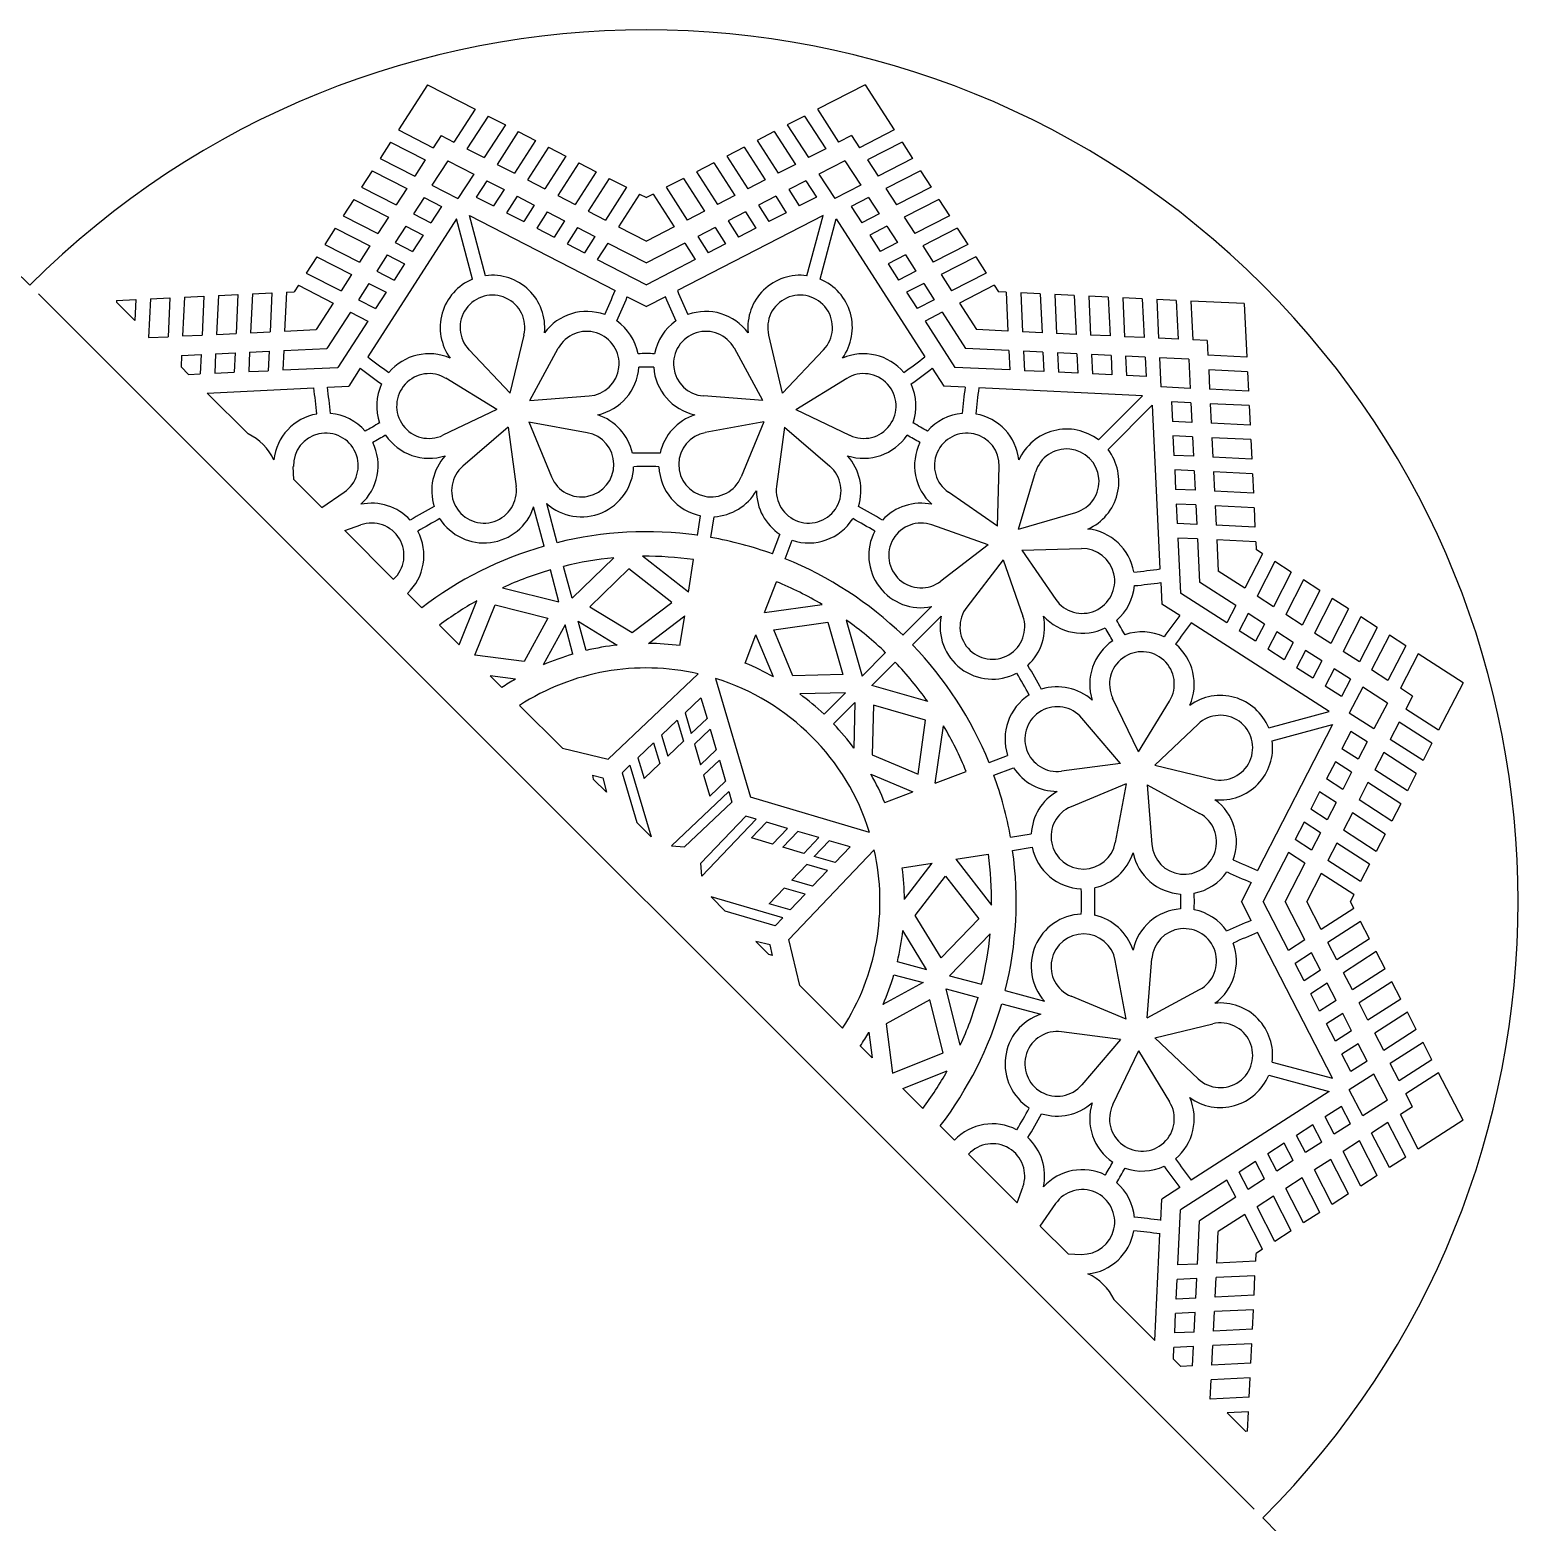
# Model space of a CAD drawing. Extents: x 59 to 302, y -3 to 240.
# Drawn here: x 180.5 to 301.7, y 117.9 to 239.6 of the extents above; entities that cross this region are included whole.
import ezdxf

# ---------------------------------------------------------------- set-up
doc = ezdxf.new("R2010")
doc.units = 0
doc.layers.get('0').update_dxf_attribs({"linetype": 'CONTINUOUS'})

msp = doc.modelspace()

# ---------------------------------------------------------------- linework, layer by layer
for p, q in [((212.86, 235.08), (210.5, 231.41)), ((212.86, 235.08), (216.74, 233.09)), ((248.54, 235.08), (244.66, 233.09)), ((248.54, 235.08), (250.89, 231.41)), ((216.74, 233.09), (215.02, 230.42)), ((217.8, 232.54), (216.08, 229.87)), ((217.8, 232.54), (219.21, 231.81)), ((243.6, 232.54), (242.19, 231.81)), ((243.6, 232.54), (245.32, 229.87)), ((244.66, 233.09), (246.37, 230.42)), ((210.5, 231.41), (213.32, 229.96)), ((219.21, 231.81), (217.49, 229.15)), ((220.26, 231.27), (218.55, 228.6)), ((220.26, 231.27), (221.67, 230.54)), ((241.13, 231.27), (239.72, 230.54)), ((241.13, 231.27), (242.85, 228.6)), ((242.19, 231.81), (243.91, 229.15)), ((250.89, 231.41), (248.07, 229.96)), ((209.86, 230.41), (209, 229.08)), ((209.86, 230.41), (212.68, 228.96)), ((213.97, 230.96), (213.32, 229.96)), ((213.97, 230.96), (215.02, 230.42)), ((221.67, 230.54), (219.96, 227.87)), ((222.73, 230), (221.02, 227.33)), ((222.73, 230), (224.14, 229.27)), ((238.66, 230), (237.25, 229.27)), ((238.66, 230), (240.38, 227.33)), ((239.72, 230.54), (241.44, 227.87)), ((247.43, 230.96), (246.37, 230.42)), ((247.43, 230.96), (248.07, 229.96)), ((251.54, 230.41), (248.72, 228.96)), ((251.54, 230.41), (252.4, 229.08)), ((209, 229.08), (211.82, 227.63)), ((212.68, 228.96), (211.82, 227.63)), ((214.52, 228.9), (213.23, 226.9)), ((214.52, 228.9), (216.63, 227.81)), ((216.08, 229.87), (217.49, 229.15)), ((224.14, 229.27), (222.43, 226.6)), ((225.2, 228.73), (223.48, 226.06)), ((225.2, 228.73), (226.61, 228)), ((236.2, 228.73), (234.79, 228)), ((236.2, 228.73), (237.91, 226.06)), ((237.25, 229.27), (238.97, 226.6)), ((245.32, 229.87), (243.91, 229.15)), ((246.88, 228.9), (244.76, 227.81)), ((246.88, 228.9), (248.17, 226.9)), ((248.72, 228.96), (249.58, 227.63)), ((252.4, 229.08), (249.58, 227.63)), ((208.36, 228.08), (207.5, 226.74)), ((208.36, 228.08), (211.18, 226.63)), ((216.63, 227.81), (215.35, 225.81)), ((218.55, 228.6), (219.96, 227.87)), ((226.61, 228), (224.89, 225.33)), ((234.79, 228), (236.5, 225.33)), ((242.85, 228.6), (241.44, 227.87)), ((244.76, 227.81), (246.05, 225.81)), ((253.04, 228.08), (250.22, 226.63)), ((253.04, 228.08), (253.9, 226.74)), ((207.5, 226.74), (210.32, 225.29)), ((211.18, 226.63), (210.32, 225.29)), ((213.23, 226.9), (215.35, 225.81)), ((217.69, 227.27), (216.83, 225.93)), ((217.69, 227.27), (219.1, 226.54)), ((219.1, 226.54), (218.24, 225.21)), ((221.02, 227.33), (222.43, 226.6)), ((227.67, 227.46), (225.95, 224.79)), ((229.08, 226.73), (227.36, 224.06)), ((227.67, 227.46), (229.08, 226.73)), ((233.73, 227.46), (232.32, 226.73)), ((232.32, 226.73), (234.04, 224.06)), ((233.73, 227.46), (235.45, 224.79)), ((240.38, 227.33), (238.97, 226.6)), ((243.71, 227.27), (242.3, 226.54)), ((242.3, 226.54), (243.15, 225.21)), ((243.71, 227.27), (244.56, 225.93)), ((248.17, 226.9), (246.05, 225.81)), ((250.22, 226.63), (251.08, 225.29)), ((253.9, 226.74), (251.08, 225.29)), ((206.86, 225.74), (206, 224.41)), ((206.86, 225.74), (209.68, 224.29)), ((212.59, 225.9), (211.73, 224.57)), ((212.59, 225.9), (214, 225.17)), ((214, 225.17), (213.14, 223.84)), ((216.83, 225.93), (218.24, 225.21)), ((220.16, 226), (219.3, 224.66)), ((220.16, 226), (221.57, 225.27)), ((221.57, 225.27), (220.71, 223.94)), ((223.48, 226.06), (224.89, 225.33)), ((230.13, 226.18), (228.42, 223.52)), ((230.13, 226.18), (230.7, 225.89)), ((231.26, 226.18), (230.7, 225.89)), ((231.26, 226.18), (232.98, 223.52)), ((237.91, 226.06), (236.5, 225.33)), ((241.24, 226), (239.83, 225.27)), ((239.83, 225.27), (240.69, 223.94)), ((241.24, 226), (242.1, 224.66)), ((244.56, 225.93), (243.15, 225.21)), ((248.81, 225.9), (247.4, 225.17)), ((247.4, 225.17), (248.26, 223.84)), ((248.81, 225.9), (249.67, 224.57)), ((254.54, 225.74), (251.72, 224.29)), ((254.54, 225.74), (255.4, 224.41)), ((206, 224.41), (208.82, 222.96)), ((215.22, 224.15), (207.99, 212.92)), ((209.68, 224.29), (208.82, 222.96)), ((211.73, 224.57), (213.14, 223.84)), ((216.54, 219.24), (215.22, 224.15)), ((217.6, 219.52), (216.29, 224.44)), ((216.29, 224.44), (228.16, 218.32)), ((219.3, 224.66), (220.71, 223.94)), ((222.63, 224.72), (221.77, 223.39)), ((222.63, 224.72), (224.04, 224)), ((224.04, 224), (223.18, 222.66)), ((225.95, 224.79), (227.36, 224.06)), ((245.11, 224.44), (233.24, 218.32)), ((235.45, 224.79), (234.04, 224.06)), ((238.77, 224.72), (237.36, 224)), ((237.36, 224), (238.22, 222.66)), ((238.77, 224.72), (239.63, 223.39)), ((242.1, 224.66), (240.69, 223.94)), ((243.79, 219.52), (245.11, 224.44)), ((244.86, 219.24), (246.18, 224.15)), ((246.18, 224.15), (253.4, 212.92)), ((249.67, 224.57), (248.26, 223.84)), ((251.72, 224.29), (252.58, 222.96)), ((255.4, 224.41), (252.58, 222.96)), ((205.35, 223.41), (204.5, 222.08)), ((205.35, 223.41), (208.17, 221.96)), ((211.09, 223.56), (210.23, 222.23)), ((211.09, 223.56), (212.5, 222.84)), ((212.5, 222.84), (211.64, 221.5)), ((221.77, 223.39), (223.18, 222.66)), ((225.09, 223.45), (224.24, 222.12)), ((225.09, 223.45), (226.5, 222.73)), ((226.5, 222.73), (225.65, 221.39)), ((228.42, 223.52), (230.7, 222.34)), ((232.98, 223.52), (230.7, 222.34)), ((236.3, 223.45), (234.89, 222.73)), ((234.89, 222.73), (235.75, 221.39)), ((236.3, 223.45), (237.16, 222.12)), ((239.63, 223.39), (238.22, 222.66)), ((250.31, 223.56), (248.9, 222.84)), ((248.9, 222.84), (249.76, 221.5)), ((250.31, 223.56), (251.17, 222.23)), ((256.04, 223.41), (253.22, 221.96)), ((256.04, 223.41), (256.9, 222.08)), ((204.5, 222.08), (207.32, 220.62)), ((208.17, 221.96), (207.32, 220.62)), ((210.23, 222.23), (211.64, 221.5)), ((224.24, 222.12), (225.65, 221.39)), ((227.56, 222.18), (226.7, 220.85)), ((227.56, 222.18), (230.7, 220.57)), ((233.84, 222.18), (230.7, 220.57)), ((233.84, 222.18), (234.69, 220.85)), ((237.16, 222.12), (235.75, 221.39)), ((251.17, 222.23), (249.76, 221.5)), ((253.22, 221.96), (254.08, 220.62)), ((256.9, 222.08), (254.08, 220.62)), ((203.85, 221.07), (202.99, 219.74)), ((203.85, 221.07), (206.67, 219.62)), ((209.58, 221.23), (208.73, 219.9)), ((209.58, 221.23), (210.99, 220.5)), ((210.99, 220.5), (210.14, 219.17)), ((226.7, 220.85), (230.7, 218.79)), ((234.69, 220.85), (230.7, 218.79)), ((251.81, 221.23), (250.4, 220.5)), ((250.4, 220.5), (251.26, 219.17)), ((251.81, 221.23), (252.67, 219.9)), ((257.54, 221.07), (254.72, 219.62)), ((257.54, 221.07), (258.4, 219.74)), ((202.99, 219.74), (205.82, 218.29)), ((206.67, 219.62), (205.82, 218.29)), ((208.73, 219.9), (210.14, 219.17)), ((252.67, 219.9), (251.26, 219.17)), ((254.72, 219.62), (255.58, 218.29)), ((258.4, 219.74), (255.58, 218.29)), ((181.17, 218.05), (280.23, 118.98)), ((193.06, 217.78), (192.91, 214.61)), ((193.06, 217.78), (194.64, 217.85)), ((194.64, 217.85), (194.49, 214.68)), ((195.83, 217.91), (195.68, 214.74)), ((195.83, 217.91), (197.41, 217.99)), ((197.41, 217.99), (197.26, 214.82)), ((198.6, 218.04), (198.45, 214.87)), ((198.6, 218.04), (200.19, 218.12)), ((200.19, 218.12), (200.03, 214.95)), ((201.38, 218.18), (201.22, 215.01)), ((201.38, 218.18), (202.01, 218.21)), ((202.35, 218.74), (202.01, 218.21)), ((202.35, 218.74), (205.17, 217.29)), ((208.08, 218.9), (207.23, 217.56)), ((208.08, 218.9), (209.49, 218.17)), ((209.49, 218.17), (208.64, 216.84)), ((229.15, 217.81), (230.7, 217.01)), ((232.25, 217.81), (230.7, 217.01)), ((253.31, 218.9), (251.9, 218.17)), ((251.9, 218.17), (252.76, 216.84)), ((253.31, 218.9), (254.17, 217.56)), ((259.05, 218.74), (256.23, 217.29)), ((259.05, 218.74), (259.39, 218.21)), ((260.02, 218.18), (259.39, 218.21)), ((260.02, 218.18), (260.17, 215.01)), ((262.79, 218.04), (261.21, 218.12)), ((261.21, 218.12), (261.36, 214.95)), ((262.79, 218.04), (262.95, 214.87)), ((265.57, 217.91), (263.98, 217.99)), ((263.98, 217.99), (264.13, 214.82)), ((265.57, 217.91), (265.72, 214.74)), ((268.34, 217.78), (266.76, 217.85)), ((266.76, 217.85), (266.91, 214.68)), ((268.34, 217.78), (268.49, 214.61)), ((187.51, 217.51), (189.1, 217.59)), ((187.51, 217.51), (187.51, 217.36)), ((187.51, 217.36), (189.01, 215.86)), ((189.1, 217.59), (189.01, 215.86)), ((190.28, 217.64), (190.13, 214.48)), ((190.28, 217.64), (191.87, 217.72)), ((191.87, 217.72), (191.72, 214.55)), ((205.17, 217.29), (203.78, 215.13)), ((206.58, 216.56), (204.67, 213.59)), ((206.58, 216.56), (207.99, 215.83)), ((207.23, 217.56), (208.64, 216.84)), ((254.17, 217.56), (252.76, 216.84)), ((254.82, 216.56), (253.41, 215.83)), ((254.82, 216.56), (256.72, 213.59)), ((256.23, 217.29), (257.61, 215.13)), ((271.11, 217.64), (269.53, 217.72)), ((269.53, 217.72), (269.68, 214.55)), ((271.11, 217.64), (271.26, 214.48)), ((273.88, 217.51), (272.3, 217.59)), ((272.3, 217.59), (272.45, 214.42)), ((273.88, 217.51), (274.04, 214.34)), ((275.07, 217.45), (275.23, 214.29)), ((279.43, 217.25), (275.07, 217.45)), ((279.43, 217.25), (279.64, 212.89)), ((207.99, 215.83), (205.56, 212.05)), ((253.41, 215.83), (255.84, 212.05)), ((190.13, 214.48), (191.72, 214.55)), ((192.91, 214.61), (194.49, 214.68)), ((195.68, 214.74), (197.26, 214.82)), ((198.45, 214.87), (200.03, 214.95)), ((201.22, 215.01), (203.78, 215.13)), ((219.59, 209.96), (220.73, 214.68)), ((241.8, 209.96), (240.67, 214.68)), ((260.17, 215.01), (257.61, 215.13)), ((262.95, 214.87), (261.36, 214.95)), ((265.72, 214.74), (264.13, 214.82)), ((268.49, 214.61), (266.91, 214.68)), ((271.26, 214.48), (269.68, 214.55)), ((274.04, 214.34), (272.45, 214.42)), ((276.41, 214.23), (275.23, 214.29)), ((276.41, 214.23), (276.47, 213.04)), ((192.83, 213.02), (192.78, 212.09)), ((192.83, 213.02), (194.41, 213.1)), ((194.41, 213.1), (194.34, 211.52)), ((195.6, 213.16), (195.53, 211.57)), ((195.6, 213.16), (197.19, 213.23)), ((197.19, 213.23), (197.11, 211.65)), ((198.37, 213.29), (198.3, 211.71)), ((198.37, 213.29), (199.96, 213.37)), ((199.96, 213.37), (199.88, 211.78)), ((201.15, 213.42), (201.07, 211.84)), ((201.15, 213.42), (204.67, 213.59)), ((219.59, 209.96), (216.25, 213.48)), ((221.2, 209.34), (223.52, 213.61)), ((240.19, 209.34), (237.88, 213.61)), ((241.8, 209.96), (245.15, 213.48)), ((260.25, 213.42), (256.72, 213.59)), ((260.25, 213.42), (260.33, 211.84)), ((263.02, 213.29), (261.44, 213.37)), ((261.44, 213.37), (261.51, 211.78)), ((263.02, 213.29), (263.1, 211.71)), ((265.79, 213.16), (264.21, 213.23)), ((264.21, 213.23), (264.29, 211.65)), ((265.79, 213.16), (265.87, 211.57)), ((268.57, 213.02), (266.98, 213.1)), ((266.98, 213.1), (267.06, 211.52)), ((268.57, 213.02), (268.64, 211.44)), ((271.34, 212.89), (269.76, 212.97)), ((269.76, 212.97), (269.83, 211.38)), ((271.34, 212.89), (271.42, 211.31)), ((279.64, 212.89), (276.47, 213.04)), ((192.78, 212.09), (193.4, 211.47)), ((198.3, 211.71), (199.88, 211.78)), ((201.07, 211.84), (205.56, 212.05)), ((207.39, 211.98), (206.45, 210.52)), ((254, 211.98), (254.95, 210.52)), ((260.33, 211.84), (255.84, 212.05)), ((263.1, 211.71), (261.51, 211.78)), ((274.9, 212.72), (272.53, 212.83)), ((272.53, 212.83), (272.64, 210.46)), ((274.9, 212.72), (275.02, 210.34)), ((276.53, 211.85), (276.6, 210.27)), ((279.7, 211.7), (276.53, 211.85)), ((279.7, 211.7), (279.77, 210.12)), ((193.4, 211.47), (194.34, 211.52)), ((195.53, 211.57), (197.11, 211.65)), ((204.71, 210.43), (206.45, 210.52)), ((218.51, 208.62), (214.37, 211.16)), ((242.89, 208.62), (247.03, 211.16)), ((256.69, 210.43), (254.95, 210.52)), ((265.87, 211.57), (264.29, 211.65)), ((268.64, 211.44), (267.06, 211.52)), ((271.42, 211.31), (269.83, 211.38)), ((275.02, 210.34), (272.64, 210.46)), ((194.91, 209.96), (203.6, 210.38)), ((194.91, 209.96), (198.24, 206.63)), ((221.2, 209.34), (226.05, 209.72)), ((240.19, 209.34), (235.35, 209.72)), ((271.14, 209.74), (257.8, 210.38)), ((267.54, 206.14), (271.14, 209.74)), ((273.49, 209.23), (273.57, 207.65)), ((275.08, 209.16), (273.49, 209.23)), ((279.77, 210.12), (276.6, 210.27)), ((218.51, 208.62), (214.12, 206.52)), ((242.89, 208.62), (247.27, 206.52)), ((268.33, 205.36), (271.92, 208.96)), ((271.92, 208.96), (272.56, 195.62)), ((275.08, 209.16), (275.15, 207.57)), ((276.66, 209.08), (276.74, 207.5)), ((279.83, 208.93), (276.66, 209.08)), ((279.83, 208.93), (279.9, 207.34)), ((219.45, 207.17), (215.75, 204.01)), ((219.45, 207.17), (220.09, 202.35)), ((221.11, 207.62), (222.97, 203.12)), ((221.11, 207.62), (225.89, 206.73)), ((240.28, 207.62), (235.5, 206.73)), ((240.28, 207.62), (238.43, 203.12)), ((241.95, 207.17), (241.31, 202.35)), ((241.95, 207.17), (245.65, 204.01)), ((275.15, 207.57), (273.57, 207.65)), ((279.9, 207.34), (276.74, 207.5)), ((273.62, 206.46), (273.7, 204.87)), ((275.21, 206.38), (273.62, 206.46)), ((275.21, 206.38), (275.28, 204.8)), ((276.79, 206.31), (276.87, 204.72)), ((279.96, 206.16), (276.79, 206.31)), ((279.96, 206.16), (280.04, 204.57)), ((275.28, 204.8), (273.7, 204.87)), ((280.04, 204.57), (276.87, 204.72)), ((201.96, 202.91), (201.93, 203.98)), ((259.33, 199.12), (259.46, 203.98)), ((261.04, 198.85), (262.41, 203.51)), ((273.76, 203.69), (273.83, 202.1)), ((275.34, 203.61), (273.76, 203.69)), ((275.34, 203.61), (275.42, 202.03)), ((276.93, 203.53), (277, 201.95)), ((280.09, 203.38), (276.93, 203.53)), ((280.09, 203.38), (280.17, 201.8)), ((201.96, 202.91), (204.25, 200.62)), ((275.42, 202.03), (273.83, 202.1)), ((280.17, 201.8), (277, 201.95)), ((204.25, 200.62), (206.07, 201.87)), ((223.43, 197.76), (222.58, 200.95)), ((259.33, 199.12), (255.33, 201.87)), ((273.89, 200.91), (273.97, 199.33)), ((275.47, 200.84), (273.89, 200.91)), ((275.47, 200.84), (275.55, 199.25)), ((277.06, 200.76), (277.13, 199.18)), ((280.23, 200.61), (277.06, 200.76)), ((222.37, 197.48), (221.51, 200.67)), ((234.87, 198.36), (235.12, 199.96)), ((235.96, 198.19), (236.23, 199.88)), ((261.04, 198.85), (265.7, 200.23)), ((280.23, 200.61), (280.3, 199.03)), ((206.12, 198.75), (207.43, 199.21)), ((206.12, 198.75), (210.1, 194.77)), ((240.98, 196.84), (241.59, 198.44)), ((258.55, 197.58), (253.97, 199.21)), ((275.55, 199.25), (273.97, 199.33)), ((280.3, 199.03), (277.13, 199.18)), ((242.01, 196.45), (242.59, 197.96)), ((258.55, 197.58), (254.7, 194.62)), ((261.31, 197.15), (266.16, 197.28)), ((261.31, 197.15), (264.06, 193.14)), ((274.02, 198.14), (274.24, 193.65)), ((275.61, 198.07), (274.02, 198.14)), ((275.61, 198.07), (275.78, 194.54)), ((277.19, 197.99), (277.31, 195.43)), ((280.36, 197.84), (277.19, 197.99)), ((280.36, 197.84), (280.39, 197.2)), ((280.92, 196.86), (280.39, 197.2)), ((228.06, 196.53), (224.65, 193.23)), ((234.13, 193.73), (230.4, 196.65)), ((234.13, 193.73), (234.55, 196.39)), ((259.77, 196.37), (256.81, 192.51)), ((259.77, 196.37), (261.39, 191.78)), ((280.92, 196.86), (279.47, 194.04)), ((281.92, 196.22), (280.47, 193.4)), ((283.26, 195.36), (281.92, 196.22)), ((223.58, 192.94), (222.88, 195.54)), ((224.65, 193.23), (223.95, 195.83)), ((229.28, 195.62), (226.09, 192.54)), ((232.77, 192.89), (229.28, 195.62)), ((279.47, 194.04), (277.31, 195.43)), ((283.26, 195.36), (281.81, 192.54)), ((284.26, 194.72), (282.81, 191.9)), ((285.59, 193.86), (284.26, 194.72)), ((211.24, 193.63), (212.41, 192.46)), ((218.98, 194.09), (223.58, 192.94)), ((240.33, 192.06), (241.3, 194.58)), ((272.62, 194.51), (272.7, 192.76)), ((278.02, 191.22), (274.24, 193.65)), ((278.75, 192.63), (275.78, 194.54)), ((285.59, 193.86), (284.14, 191.04)), ((215.44, 189.43), (216.89, 193.03)), ((216.72, 188.58), (218.38, 192.7)), ((218.38, 192.7), (222.68, 191.62)), ((226.09, 192.54), (229.55, 190.43)), ((229.55, 190.43), (232.77, 192.89)), ((240.33, 192.06), (245.03, 192.73)), ((251.61, 190.21), (253.95, 192.55)), ((274.17, 191.82), (272.7, 192.76)), ((278.75, 192.63), (278.02, 191.22)), ((281.81, 192.54), (280.47, 193.4)), ((286.59, 193.21), (285.14, 190.39)), ((287.93, 192.36), (286.48, 189.54)), ((287.93, 192.36), (286.59, 193.21)), ((213.83, 191.04), (215.44, 189.43)), ((222.68, 191.62), (220.74, 188.07)), ((224.08, 191.06), (222.3, 187.8)), ((224.72, 188.68), (224.08, 191.06)), ((225.79, 188.97), (225.15, 191.35)), ((225.15, 191.35), (228.33, 189.42)), ((230.87, 189.55), (233.83, 191.8)), ((233.44, 189.37), (233.83, 191.8)), ((241.09, 190.66), (245.48, 191.28)), ((245.48, 191.28), (246.7, 187.01)), ((246.99, 191.45), (248.29, 186.89)), ((252.4, 189.43), (254.73, 191.77)), ((286.34, 183.99), (275.1, 191.22)), ((279.75, 191.99), (279.02, 190.58)), ((281.08, 191.13), (279.75, 191.99)), ((281.08, 191.13), (280.35, 189.72)), ((284.14, 191.04), (282.81, 191.9)), ((288.93, 191.71), (287.48, 188.89)), ((290.26, 190.86), (288.93, 191.71)), ((238.75, 187.95), (239.63, 190.25)), ((241.07, 186.82), (239.63, 190.25)), ((242.65, 186.92), (241.09, 190.66)), ((280.35, 189.72), (279.02, 190.58)), ((282.08, 190.49), (281.35, 189.08)), ((283.41, 189.63), (282.08, 190.49)), ((286.48, 189.54), (285.14, 190.39)), ((290.26, 190.86), (288.81, 188.04)), ((291.26, 190.21), (289.81, 187.39)), ((292.6, 189.35), (291.26, 190.21)), ((220.74, 188.07), (216.72, 188.58)), ((248.29, 186.89), (250.2, 188.8)), ((282.69, 188.22), (281.35, 189.08)), ((283.41, 189.63), (282.69, 188.22)), ((284.42, 188.98), (283.69, 187.57)), ((285.75, 188.13), (284.42, 188.98)), ((288.81, 188.04), (287.48, 188.89)), ((292.6, 189.35), (291.14, 186.53)), ((293.6, 188.71), (292.15, 185.89)), ((297.27, 186.35), (293.6, 188.71)), ((249.08, 186.11), (250.98, 188.02)), ((285.02, 186.72), (283.69, 187.57)), ((285.75, 188.13), (285.02, 186.72)), ((286.75, 187.48), (286.02, 186.07)), ((288.08, 186.63), (286.75, 187.48)), ((291.14, 186.53), (289.81, 187.39)), ((217.96, 186.91), (218.92, 185.95)), ((220.03, 186.64), (217.96, 186.91)), ((234.91, 187.08), (227.59, 180.11)), ((236.33, 186.7), (239.19, 177.01)), ((246.7, 187.01), (242.65, 186.92)), ((288.08, 186.63), (287.36, 185.22)), ((297.27, 186.35), (295.27, 182.47)), ((235.15, 185.12), (233.86, 183.9)), ((235.15, 185.12), (235.65, 183.42)), ((246.92, 185.52), (243.2, 185.43)), ((245.18, 183.77), (246.92, 185.52)), ((253.64, 184.81), (249.08, 186.11)), ((270.8, 180.7), (268.7, 185.09)), ((287.36, 185.22), (286.02, 186.07)), ((289.08, 185.98), (287.99, 183.87)), ((291.09, 184.69), (289.08, 185.98)), ((293.15, 185.25), (292.15, 185.89)), ((293.15, 185.25), (292.6, 184.19)), ((220.37, 184.5), (223.86, 181.01)), ((233.86, 183.9), (234.36, 182.2)), ((245.96, 182.99), (247.7, 184.74)), ((247.7, 184.74), (247.61, 181.02)), ((249.2, 184.52), (249.1, 180.47)), ((253.46, 183.3), (249.2, 184.52)), ((270.8, 180.7), (273.34, 184.85)), ((281.42, 182.68), (286.34, 183.99)), ((290, 182.58), (287.99, 183.87)), ((291.09, 184.69), (290, 182.58)), ((295.27, 182.47), (292.6, 184.19)), ((233.22, 183.29), (231.93, 182.07)), ((233.22, 183.29), (233.72, 181.59)), ((235.65, 183.42), (234.36, 182.2)), ((235.9, 182.57), (234.62, 181.35)), ((235.9, 182.57), (236.4, 180.87)), ((252.84, 178.9), (253.46, 183.3)), ((254.25, 178.15), (254.91, 182.84)), ((269.35, 179.76), (266.2, 183.46)), ((272.14, 179.62), (275.66, 182.97)), ((286.62, 182.93), (280.51, 171.05)), ((281.71, 181.61), (286.62, 182.93)), ((292.06, 183.13), (291.33, 181.72)), ((294.72, 181.42), (292.06, 183.13)), ((231.29, 181.45), (230.01, 180.23)), ((231.29, 181.45), (231.79, 179.75)), ((231.93, 182.07), (232.44, 180.36)), ((233.72, 181.59), (232.44, 180.36)), ((234.62, 181.35), (235.12, 179.65)), ((288.12, 182.38), (287.39, 180.97)), ((289.45, 181.52), (288.12, 182.38)), ((289.45, 181.52), (288.72, 180.11)), ((294, 180.01), (291.33, 181.72)), ((294.72, 181.42), (294, 180.01)), ((223.86, 181.01), (227.59, 180.11)), ((230.01, 180.23), (230.51, 178.53)), ((236.4, 180.87), (235.12, 179.65)), ((249.1, 180.47), (252.84, 178.9)), ((258.63, 179.83), (260.14, 180.41)), ((288.72, 180.11), (287.39, 180.97)), ((290.79, 180.66), (290.06, 179.25)), ((293.45, 178.95), (290.79, 180.66)), ((229.36, 179.62), (228.72, 179.01)), ((228.72, 179.01), (229.92, 174.95)), ((229.36, 179.62), (231.09, 173.78)), ((231.79, 179.75), (230.51, 178.53)), ((236.65, 180.02), (235.37, 178.8)), ((236.65, 180.02), (237.16, 178.32)), ((249, 178.88), (252.43, 177.45)), ((254.25, 178.15), (256.76, 179.11)), ((259.03, 178.8), (260.63, 179.41)), ((269.35, 179.76), (264.54, 179.13)), ((272.14, 179.62), (276.86, 178.48)), ((286.85, 179.91), (286.12, 178.5)), ((288.18, 179.05), (286.85, 179.91)), ((288.18, 179.05), (287.45, 177.64)), ((292.73, 177.54), (290.06, 179.25)), ((293.45, 178.95), (292.73, 177.54)), ((226.3, 178.8), (227.16, 178.59)), ((226.3, 178.8), (226.37, 178.49)), ((226.37, 178.49), (227.44, 177.42)), ((227.16, 178.59), (227.44, 177.42)), ((235.37, 178.8), (235.87, 177.09)), ((237.16, 178.32), (235.87, 177.09)), ((269.8, 178.1), (265.31, 176.24)), ((269.8, 178.1), (268.92, 173.32)), ((271.52, 178.01), (271.9, 173.16)), ((271.52, 178.01), (275.79, 175.69)), ((287.45, 177.64), (286.12, 178.5)), ((289.51, 178.2), (288.79, 176.79)), ((292.18, 176.48), (289.51, 178.2)), ((237.41, 177.47), (232.76, 173.05)), ((237.66, 176.62), (233.81, 172.96)), ((237.41, 177.47), (237.66, 176.62)), ((248.88, 174.15), (239.19, 177.01)), ((250.13, 176.57), (252.43, 177.45)), ((285.57, 177.44), (284.85, 176.03)), ((286.91, 176.59), (285.57, 177.44)), ((286.91, 176.59), (286.18, 175.18)), ((291.46, 175.07), (288.79, 176.79)), ((292.18, 176.48), (291.46, 175.07)), ((238.8, 175.47), (235.14, 171.63)), ((239.65, 175.22), (235.23, 170.58)), ((239.65, 175.22), (238.8, 175.47)), ((286.18, 175.18), (284.85, 176.03)), ((288.24, 175.73), (287.52, 174.32)), ((290.91, 174.01), (288.24, 175.73)), ((229.92, 174.95), (231.09, 173.78)), ((240.5, 174.97), (239.28, 173.69)), ((242.2, 174.47), (240.5, 174.97)), ((242.2, 174.47), (240.98, 173.18)), ((243.05, 174.22), (241.83, 172.93)), ((244.75, 173.72), (243.05, 174.22)), ((260.37, 173.77), (262.06, 174.04)), ((284.3, 174.98), (283.58, 173.57)), ((285.64, 174.12), (284.3, 174.98)), ((285.64, 174.12), (284.91, 172.71)), ((290.18, 172.6), (287.52, 174.32)), ((290.91, 174.01), (290.18, 172.6)), ((232.76, 173.05), (233.81, 172.96)), ((240.98, 173.18), (239.28, 173.69)), ((243.53, 172.43), (241.83, 172.93)), ((244.75, 173.72), (243.53, 172.43)), ((245.6, 173.47), (244.38, 172.18)), ((247.31, 172.96), (245.6, 173.47)), ((247.31, 172.96), (246.08, 171.68)), ((260.55, 172.68), (262.15, 172.94)), ((284.91, 172.71), (283.58, 173.57)), ((286.97, 173.26), (286.25, 171.85)), ((289.64, 171.55), (286.97, 173.26)), ((235.23, 170.58), (235.14, 171.63)), ((249.26, 172.73), (242.3, 165.41)), ((243.77, 171.54), (242.55, 170.25)), ((245.47, 171.04), (243.77, 171.54)), ((246.08, 171.68), (244.38, 172.18)), ((251.55, 171.26), (253.99, 171.64)), ((251.73, 168.69), (253.99, 171.64)), ((255.91, 171.95), (258.57, 172.37)), ((255.91, 171.95), (258.83, 168.21)), ((283.03, 172.51), (280.97, 168.51)), ((284.37, 171.65), (282.75, 168.51)), ((284.37, 171.65), (283.03, 172.51)), ((288.91, 170.14), (286.25, 171.85)), ((289.64, 171.55), (288.91, 170.14)), ((245.47, 171.04), (244.25, 169.75)), ((252.61, 167.37), (255.07, 170.59)), ((255.07, 170.59), (257.8, 167.09)), ((285.7, 170.79), (284.53, 168.51)), ((288.37, 169.08), (285.7, 170.79)), ((241.94, 169.61), (240.72, 168.32)), ((243.64, 169.11), (241.94, 169.61)), ((243.64, 169.11), (242.42, 167.82)), ((244.25, 169.75), (242.55, 170.25)), ((280, 170.07), (279.2, 168.51)), ((235.97, 168.9), (237.13, 167.73)), ((241.81, 167.18), (235.97, 168.9)), ((242.42, 167.82), (240.72, 168.32)), ((280, 166.96), (279.2, 168.51)), ((283.03, 164.52), (280.97, 168.51)), ((284.37, 165.38), (282.75, 168.51)), ((285.7, 166.23), (284.53, 168.51)), ((288.37, 167.95), (285.7, 166.23)), ((288.37, 169.08), (288.08, 168.51)), ((288.37, 167.95), (288.08, 168.51)), ((241.19, 166.54), (237.13, 167.73)), ((241.81, 167.18), (241.19, 166.54)), ((254.72, 163.91), (252.61, 167.37)), ((257.8, 167.09), (254.72, 163.91)), ((288.91, 166.89), (286.25, 165.18)), ((289.64, 165.48), (288.91, 166.89)), ((253.53, 162.97), (251.6, 166.14)), ((258.71, 165.87), (255.41, 162.46)), ((286.62, 154.1), (280.51, 165.98)), ((289.64, 165.48), (286.97, 163.77)), ((239.61, 165.26), (240.68, 164.19)), ((240.78, 164.98), (239.61, 165.26)), ((240.98, 164.12), (240.78, 164.98)), ((243.2, 161.67), (242.3, 165.41)), ((284.37, 165.38), (283.03, 164.52)), ((284.91, 164.32), (283.58, 163.46)), ((285.64, 162.91), (284.91, 164.32)), ((286.97, 163.77), (286.25, 165.18)), ((290.18, 164.43), (287.52, 162.71)), ((290.91, 163.02), (290.18, 164.43)), ((240.98, 164.12), (240.68, 164.19)), ((251.15, 163.61), (253.53, 162.97)), ((269.8, 158.93), (268.92, 163.71)), ((271.52, 159.02), (271.9, 163.87)), ((284.3, 162.05), (283.58, 163.46)), ((290.91, 163.02), (288.24, 161.3)), ((253.25, 161.9), (249.98, 160.12)), ((250.87, 162.54), (253.25, 161.9)), ((255.41, 162.46), (258.01, 161.77)), ((285.64, 162.91), (284.3, 162.05)), ((286.18, 161.85), (284.85, 160.99)), ((286.91, 160.44), (286.18, 161.85)), ((288.24, 161.3), (287.52, 162.71)), ((291.46, 161.96), (288.79, 160.24)), ((292.18, 160.55), (291.46, 161.96)), ((243.2, 161.67), (246.69, 158.18)), ((255.13, 161.4), (257.73, 160.7)), ((256.28, 156.79), (255.13, 161.4)), ((259.95, 161.25), (263.14, 160.39)), ((269.8, 158.93), (265.31, 160.79)), ((271.52, 159.02), (275.79, 161.34)), ((285.57, 159.58), (284.85, 160.99)), ((253.81, 160.5), (250.25, 158.55)), ((254.88, 156.19), (253.81, 160.5)), ((259.66, 160.18), (262.85, 159.33)), ((286.91, 160.44), (285.57, 159.58)), ((287.45, 159.38), (286.12, 158.53)), ((288.18, 157.97), (287.45, 159.38)), ((289.51, 158.83), (288.79, 160.24)), ((292.18, 160.55), (289.51, 158.83)), ((292.73, 159.49), (290.06, 157.77)), ((293.45, 158.08), (292.73, 159.49)), ((250.25, 158.55), (250.77, 154.53)), ((272.14, 157.41), (276.86, 158.55)), ((286.85, 157.12), (286.12, 158.53)), ((248.83, 157.85), (249.1, 155.77)), ((269.35, 157.26), (264.54, 157.9)), ((269.35, 157.26), (266.2, 153.57)), ((272.14, 157.41), (275.66, 154.06)), ((288.18, 157.97), (286.85, 157.12)), ((290.79, 156.36), (290.06, 157.77)), ((293.45, 158.08), (290.79, 156.36)), ((294, 157.02), (291.33, 155.31)), ((294.72, 155.61), (294, 157.02)), ((248.13, 156.74), (249.1, 155.77)), ((250.77, 154.53), (254.88, 156.19)), ((270.8, 156.33), (268.7, 151.94)), ((270.8, 156.33), (273.34, 152.18)), ((288.72, 156.92), (287.39, 156.06)), ((288.12, 154.65), (287.39, 156.06)), ((289.45, 155.51), (288.72, 156.92)), ((251.61, 153.26), (255.22, 154.71)), ((281.71, 155.42), (286.62, 154.1)), ((289.45, 155.51), (288.12, 154.65)), ((292.06, 153.9), (291.33, 155.31)), ((294.72, 155.61), (292.06, 153.9)), ((295.27, 154.55), (292.6, 152.84)), ((297.27, 150.68), (295.27, 154.55)), ((281.42, 154.35), (286.34, 153.03)), ((290, 154.45), (287.99, 153.16)), ((291.09, 152.33), (290, 154.45)), ((251.61, 153.26), (253.22, 151.65)), ((286.34, 153.03), (275.1, 145.81)), ((289.08, 151.05), (287.99, 153.16)), ((291.09, 152.33), (289.08, 151.05)), ((293.15, 151.78), (292.6, 152.84)), ((287.36, 151.81), (286.02, 150.96)), ((286.75, 149.55), (286.02, 150.96)), ((288.08, 150.4), (287.36, 151.81)), ((293.15, 151.78), (292.15, 151.14)), ((293.6, 148.32), (292.15, 151.14)), ((254.65, 150.22), (255.81, 149.06)), ((285.02, 150.31), (283.69, 149.45)), ((285.75, 148.9), (285.02, 150.31)), ((288.08, 150.4), (286.75, 149.55)), ((291.14, 150.49), (289.81, 149.64)), ((291.26, 146.82), (289.81, 149.64)), ((292.6, 147.67), (291.14, 150.49)), ((297.27, 150.68), (293.6, 148.32)), ((282.69, 148.81), (281.35, 147.95)), ((283.41, 147.4), (282.69, 148.81)), ((284.42, 148.04), (283.69, 149.45)), ((285.75, 148.9), (284.42, 148.04)), ((288.81, 148.99), (287.48, 148.14)), ((290.26, 146.17), (288.81, 148.99)), ((256.96, 147.91), (260.93, 143.94)), ((280.35, 147.31), (279.02, 146.45)), ((281.08, 145.9), (280.35, 147.31)), ((282.08, 146.54), (281.35, 147.95)), ((283.41, 147.4), (282.08, 146.54)), ((286.48, 147.49), (285.14, 146.63)), ((287.93, 144.67), (286.48, 147.49)), ((288.93, 145.31), (287.48, 148.14)), ((292.6, 147.67), (291.26, 146.82)), ((279.75, 145.04), (279.02, 146.45)), ((284.14, 145.99), (282.81, 145.13)), ((285.59, 143.17), (284.14, 145.99)), ((286.59, 143.81), (285.14, 146.63)), ((290.26, 146.17), (288.93, 145.31)), ((260.93, 143.94), (261.39, 145.24)), ((274.17, 145.21), (272.7, 144.26)), ((278.02, 145.81), (274.24, 143.38)), ((278.75, 144.4), (278.02, 145.81)), ((281.08, 145.9), (279.75, 145.04)), ((284.26, 142.31), (282.81, 145.13)), ((262.8, 142.06), (264.06, 143.89)), ((272.62, 142.52), (272.7, 144.26)), ((278.75, 144.4), (275.78, 142.49)), ((281.81, 144.49), (280.47, 143.63)), ((281.92, 140.81), (280.47, 143.63)), ((283.26, 141.67), (281.81, 144.49)), ((287.93, 144.67), (286.59, 143.81)), ((274.02, 138.89), (274.24, 143.38)), ((275.61, 138.96), (275.78, 142.49)), ((279.47, 142.99), (277.31, 141.6)), ((280.92, 140.17), (279.47, 142.99)), ((285.59, 143.17), (284.26, 142.31)), ((262.8, 142.06), (265.09, 139.78)), ((272.15, 132.72), (272.56, 141.41)), ((277.19, 139.04), (277.31, 141.6)), ((283.26, 141.67), (281.92, 140.81)), ((280.92, 140.17), (280.39, 139.82)), ((265.09, 139.78), (266.16, 139.75)), ((275.61, 138.96), (274.02, 138.89)), ((280.36, 139.19), (277.19, 139.04)), ((280.36, 139.19), (280.39, 139.82)), ((273.89, 136.11), (273.97, 137.7)), ((275.55, 137.77), (273.97, 137.7)), ((275.47, 136.19), (275.55, 137.77)), ((277.06, 136.27), (277.13, 137.85)), ((280.3, 138), (277.13, 137.85)), ((280.23, 136.42), (280.3, 138)), ((280.23, 136.42), (277.06, 136.27)), ((268.81, 136.06), (272.15, 132.72)), ((275.47, 136.19), (273.89, 136.11)), ((276.93, 133.49), (277, 135.08)), ((280.17, 135.23), (277, 135.08)), ((280.09, 133.65), (280.17, 135.23)), ((273.76, 133.34), (273.83, 134.93)), ((275.42, 135), (273.83, 134.93)), ((275.34, 133.42), (275.42, 135)), ((275.34, 133.42), (273.76, 133.34)), ((280.09, 133.65), (276.93, 133.49)), ((273.66, 131.21), (273.7, 132.15)), ((275.28, 132.23), (273.7, 132.15)), ((275.21, 130.65), (275.28, 132.23)), ((276.79, 130.72), (276.87, 132.31)), ((280.04, 132.46), (276.87, 132.31)), ((279.96, 130.87), (280.04, 132.46)), ((273.66, 131.21), (274.27, 130.6)), ((275.21, 130.65), (274.27, 130.6)), ((279.96, 130.87), (276.79, 130.72)), ((276.66, 127.95), (276.74, 129.53)), ((279.9, 129.68), (276.74, 129.53)), ((279.83, 128.1), (279.9, 129.68)), ((279.83, 128.1), (276.66, 127.95)), ((279.77, 126.91), (278.04, 126.83)), ((278.04, 126.83), (279.55, 125.32)), ((279.7, 125.33), (279.77, 126.91)), ((279.7, 125.33), (279.55, 125.32))]:
    msp.add_line(p, q)
for centre, radius, start, end in [((130.22, 168.51), 71.05, 45, 225), ((230.7, 168.51), 71.05, 315, 135), ((218.16, 215.3), 4.26, 112.4521, 215.9005), ((218.16, 215.3), 4.26, 354.0995, 97.5479), ((243.23, 215.3), 4.26, 82.4521, 185.9005), ((243.23, 215.3), 4.26, 324.0995, 67.5479), ((218.16, 215.3), 2.64, 346.4714, 223.5286), ((187.77, 234.62), 43.55, 335.2053, 338.0293), ((187.77, 234.62), 44.66, 335.1364, 337.8982), ((273.62, 234.62), 44.66, 202.1018, 204.8636), ((273.62, 234.62), 43.55, 201.9707, 204.7947), ((243.23, 215.3), 2.64, 316.4714, 193.5286), ((225.84, 212.35), 4.26, 69.8861, 143.9005), ((235.55, 212.35), 4.26, 36.0995, 110.1139), ((225.84, 212.35), 4.26, 11.0354, 54.9646), ((235.55, 212.35), 4.26, 125.0354, 168.9646), ((225.84, 212.35), 2.64, 274.4714, 151.5286), ((235.55, 212.35), 2.64, 28.4714, 265.5286), ((234.82, 247.22), 43.55, 231.9707, 234.7947), ((212.99, 208.9), 4.26, 66.0995, 140.1139), ((230.7, 168.51), 44.66, 89.1364, 90.8636), ((248.41, 208.9), 4.26, 39.8861, 113.9005), ((226.57, 247.22), 43.55, 305.2053, 308.0293), ((234.82, 247.22), 44.66, 232.1018, 234.8636), ((225.84, 212.35), 4.26, 282.0995, 356.1139), ((230.7, 168.51), 43.55, 89.2053, 90.7947), ((235.55, 212.35), 4.26, 183.8861, 257.9005), ((226.57, 247.22), 44.66, 305.1364, 307.8982), ((212.99, 208.9), 4.26, 155.0354, 198.9646), ((212.99, 208.9), 2.64, 58.4714, 295.5286), ((248.41, 208.9), 2.64, 244.4714, 121.5286), ((248.41, 208.9), 4.26, 341.0354, 24.9646), ((160.47, 204.3), 43.55, 5.2053, 8.0293), ((160.47, 204.3), 44.66, 5.1364, 7.8982), ((300.92, 204.3), 44.66, 172.1018, 174.8636), ((300.92, 204.3), 43.55, 171.9707, 174.7947), ((204.58, 204.05), 4.26, 99.8861, 173.9005), ((204.58, 204.05), 4.26, 41.0354, 84.9646), ((225.41, 204.13), 4.26, 12.5425, 71.9005), ((235.98, 204.13), 4.26, 108.0995, 167.4575), ((256.82, 204.05), 4.26, 95.0354, 138.9646), ((256.82, 204.05), 4.26, 6.0995, 80.1139), ((230.7, 168.51), 44.66, 119.1364, 120.8636), ((230.7, 168.51), 44.66, 59.1364, 60.8636), ((264.95, 202.76), 4.26, 52.4521, 155.9005), ((196.45, 202.76), 4.26, 24.0995, 65.1487), ((204.58, 204.05), 2.64, 304.4714, 181.5286), ((204.58, 204.05), 4.26, 312.0995, 26.1139), ((230.7, 168.51), 43.55, 119.2053, 120.7947), ((212.99, 208.9), 4.26, 213.8861, 287.9005), ((225.41, 204.13), 2.64, 202.4714, 79.5286), ((235.98, 204.13), 2.64, 100.4714, 337.5286), ((248.41, 208.9), 4.26, 252.0995, 326.1139), ((230.7, 168.51), 43.55, 59.2053, 60.7947), ((256.82, 204.05), 4.26, 153.8861, 227.9005), ((256.82, 204.05), 2.64, 358.4714, 235.5286), ((217.47, 202), 4.26, 138.0995, 197.4575), ((230.7, 168.51), 36.56, 88.2344, 91.7656), ((243.93, 202), 4.26, 342.5425, 41.9005), ((264.95, 202.76), 2.64, 286.4714, 163.5286), ((264.95, 202.76), 4.26, 294.0995, 37.5479), ((217.47, 202), 2.64, 130.4714, 7.5286), ((225.41, 204.13), 4.26, 228.3032, 357.6123), ((230.7, 168.51), 35.46, 88.3377, 91.6623), ((235.98, 204.13), 4.26, 182.3877, 258.297), ((243.93, 202), 2.64, 172.4714, 49.5286), ((235.98, 204.13), 4.26, 273.2535, 329.9005), ((243.93, 202), 4.26, 180.0995, 236.7465), ((208.31, 196.72), 4.26, 42.5425, 101.9005), ((230.7, 168.51), 36.56, 118.2344, 121.7656), ((230.7, 168.51), 36.56, 58.2344, 61.7656), ((253.09, 196.72), 4.26, 78.0995, 137.4575), ((230.7, 168.51), 35.46, 118.3377, 121.6623), ((217.47, 202), 4.26, 212.3877, 341.6968), ((243.93, 202), 4.26, 251.703, 327.6123), ((230.7, 168.51), 35.46, 58.3377, 61.6623), ((208.31, 196.72), 2.64, 312.5346, 109.5286), ((208.31, 196.72), 4.26, 313.4716, 27.6123), ((230.7, 168.51), 30.14, 82.0507, 103.9493), ((253.09, 196.72), 4.26, 152.3877, 281.6968), ((253.09, 196.72), 2.64, 70.4714, 307.5286), ((266.23, 194.64), 4.26, 9.8861, 83.9005), ((230.7, 168.51), 30.14, 106.0507, 127.3728), ((230.7, 168.51), 30.14, 70.0507, 79.9493), ((266.23, 194.64), 2.64, 214.4714, 91.5286), ((230.7, 168.51), 28.14, 95.3832, 103.8746), ((230.7, 168.51), 28.14, 82.1254, 90.6168), ((230.7, 168.51), 30.14, 46.0507, 67.9493), ((230.7, 168.51), 28.14, 106.1254, 114.6168), ((266.48, 238.74), 43.55, 275.2053, 278.0293), ((230.7, 168.51), 28.14, 59.3832, 67.8746), ((266.23, 194.64), 4.26, 311.0354, 354.9646), ((266.48, 238.74), 44.66, 275.1364, 277.8982), ((230.7, 168.51), 28.14, 119.3832, 126.8271), ((258.9, 190.9), 2.64, 142.4714, 19.5286), ((230.7, 168.51), 28.14, 46.1254, 54.6168), ((258.9, 190.9), 4.26, 168.3032, 297.6123), ((258.9, 190.9), 4.26, 312.5425, 11.9005), ((266.23, 194.64), 4.26, 222.0995, 296.1139), ((230.7, 168.51), 44.66, 29.1364, 30.8636), ((309.41, 164.39), 44.66, 142.1018, 144.8636), ((309.41, 164.39), 43.55, 141.9707, 144.7947), ((271.09, 186.23), 4.26, 123.8861, 197.9005), ((230.7, 168.51), 43.55, 29.2053, 30.7947), ((271.09, 186.23), 4.26, 65.0354, 108.9646), ((230.7, 168.51), 21.04, 106.5054, 113.5303), ((230.7, 168.51), 21.04, 96.4697, 103.4946), ((230.7, 168.51), 21.04, 82.5054, 89.5303), ((230.7, 168.51), 30.14, 22.0507, 43.9493), ((271.09, 186.23), 2.64, 328.4714, 205.5286), ((271.09, 186.23), 4.26, 336.0995, 50.1139), ((230.7, 168.51), 19.04, 77.2059, 122.8697), ((230.7, 168.51), 21.04, 60.4697, 67.4946), ((230.7, 168.51), 28.14, 35.3832, 43.8746), ((230.7, 168.51), 36.56, 28.2344, 31.7656), ((230.7, 168.51), 21.04, 120.4697, 124.0381), ((230.7, 168.51), 19.04, 17.2059, 72.7941), ((230.7, 168.51), 35.46, 28.3377, 31.6623), ((230.7, 168.51), 21.04, 46.5054, 53.5303), ((264.19, 181.75), 4.26, 122.3877, 198.297), ((264.19, 181.75), 4.26, 48.0995, 107.4575), ((277.48, 181.05), 4.26, 22.4521, 125.9005), ((264.19, 181.75), 2.64, 40.4714, 277.5286), ((277.48, 181.05), 2.64, 256.4714, 133.5286), ((230.7, 168.51), 21.04, 36.4697, 43.4946), ((230.7, 168.51), 28.14, 22.1254, 30.6168), ((277.48, 181.05), 4.26, 264.0995, 7.5479), ((230.7, 168.51), 21.04, 22.5054, 29.5303), ((264.19, 181.75), 4.26, 213.2535, 269.9005), ((230.7, 168.51), 30.14, 10.0507, 19.9493), ((266.32, 173.8), 4.26, 120.0995, 176.7465), ((274.53, 173.37), 4.26, 339.8861, 53.9005), ((266.32, 173.8), 2.64, 112.4714, 349.5286), ((274.53, 173.37), 2.64, 184.4714, 61.5286), ((266.32, 173.8), 4.26, 191.703, 267.6123), ((230.7, 168.51), 19.04, 327.1303, 12.7941), ((230.7, 168.51), 28.14, 359.3832, 7.8746), ((230.7, 168.51), 30.14, 346.0507, 7.9493), ((266.32, 173.8), 4.26, 282.5425, 341.9005), ((274.53, 173.37), 4.26, 192.0995, 266.1139), ((296.8, 211.44), 43.55, 245.2053, 248.0293), ((230.7, 168.51), 21.04, 0.4697, 7.4946), ((274.53, 173.37), 4.26, 281.0354, 324.9646), ((296.8, 211.44), 44.66, 245.1364, 247.8982), ((230.7, 168.51), 35.46, 358.3377, 1.6623), ((230.7, 168.51), 36.56, 358.2344, 1.7656), ((230.7, 168.51), 43.55, 359.2053, 0.7947), ((230.7, 168.51), 44.66, 359.1364, 0.8636), ((274.53, 163.66), 4.26, 93.8861, 167.9005), ((266.32, 163.23), 4.26, 92.3877, 221.6968), ((266.32, 163.23), 4.26, 18.0995, 77.4575), ((274.53, 163.66), 4.26, 35.0354, 78.9646), ((296.8, 125.59), 44.66, 112.1018, 114.8636), ((230.7, 168.51), 21.04, 346.5054, 353.5303), ((230.7, 168.51), 28.14, 346.1254, 354.6168), ((266.32, 163.23), 2.64, 10.4714, 247.5286), ((274.53, 163.66), 2.64, 298.4714, 175.5286), ((296.8, 125.59), 43.55, 111.9707, 114.7947), ((274.53, 163.66), 4.26, 306.0995, 20.1139), ((230.7, 168.51), 21.04, 336.4697, 343.4946), ((230.7, 168.51), 28.14, 335.3832, 343.8746), ((230.7, 168.51), 30.14, 322.6272, 343.9493), ((277.48, 155.98), 4.26, 352.4521, 95.9005), ((264.19, 155.28), 4.26, 108.3032, 237.6123), ((277.48, 155.98), 2.64, 226.4714, 103.5286), ((230.7, 168.51), 21.04, 325.9619, 329.5303), ((264.19, 155.28), 2.64, 82.4714, 319.5286), ((230.7, 168.51), 28.14, 323.1729, 330.6168), ((277.48, 155.98), 4.26, 234.0995, 337.5479), ((264.19, 155.28), 4.26, 252.5425, 311.9005), ((271.09, 150.8), 4.26, 162.0995, 236.1139), ((271.09, 150.8), 2.64, 154.4714, 31.5286), ((271.09, 150.8), 4.26, 309.8861, 23.9005), ((230.7, 168.51), 35.46, 328.3377, 331.6623), ((230.7, 168.51), 36.56, 328.2344, 331.7656), ((258.9, 146.13), 4.26, 62.3877, 136.5284), ((258.9, 146.13), 2.64, 340.4714, 137.4654), ((258.9, 146.13), 4.26, 348.0995, 47.4575), ((230.7, 168.51), 43.55, 329.2053, 330.7947), ((309.41, 172.64), 43.55, 215.2053, 218.0293), ((266.23, 142.39), 4.26, 63.8861, 137.9005), ((230.7, 168.51), 44.66, 329.1364, 330.8636), ((271.09, 150.8), 4.26, 251.0354, 294.9646), ((309.41, 172.64), 44.66, 215.1364, 217.8982), ((266.23, 142.39), 2.64, 268.4714, 145.5286), ((266.23, 142.39), 4.26, 5.0354, 48.9646), ((266.48, 98.29), 44.66, 82.1018, 84.8636), ((266.23, 142.39), 4.26, 276.0995, 350.1139), ((266.48, 98.29), 43.55, 81.9707, 84.7947), ((264.95, 134.27), 4.26, 24.8513, 65.9005), ((130.22, 68.03), 71.05, 135, 315), ((230.7, 68.03), 71.05, 225, 45)]:
    msp.add_arc(centre, radius, start, end)

doc.saveas('drawing.dxf')
